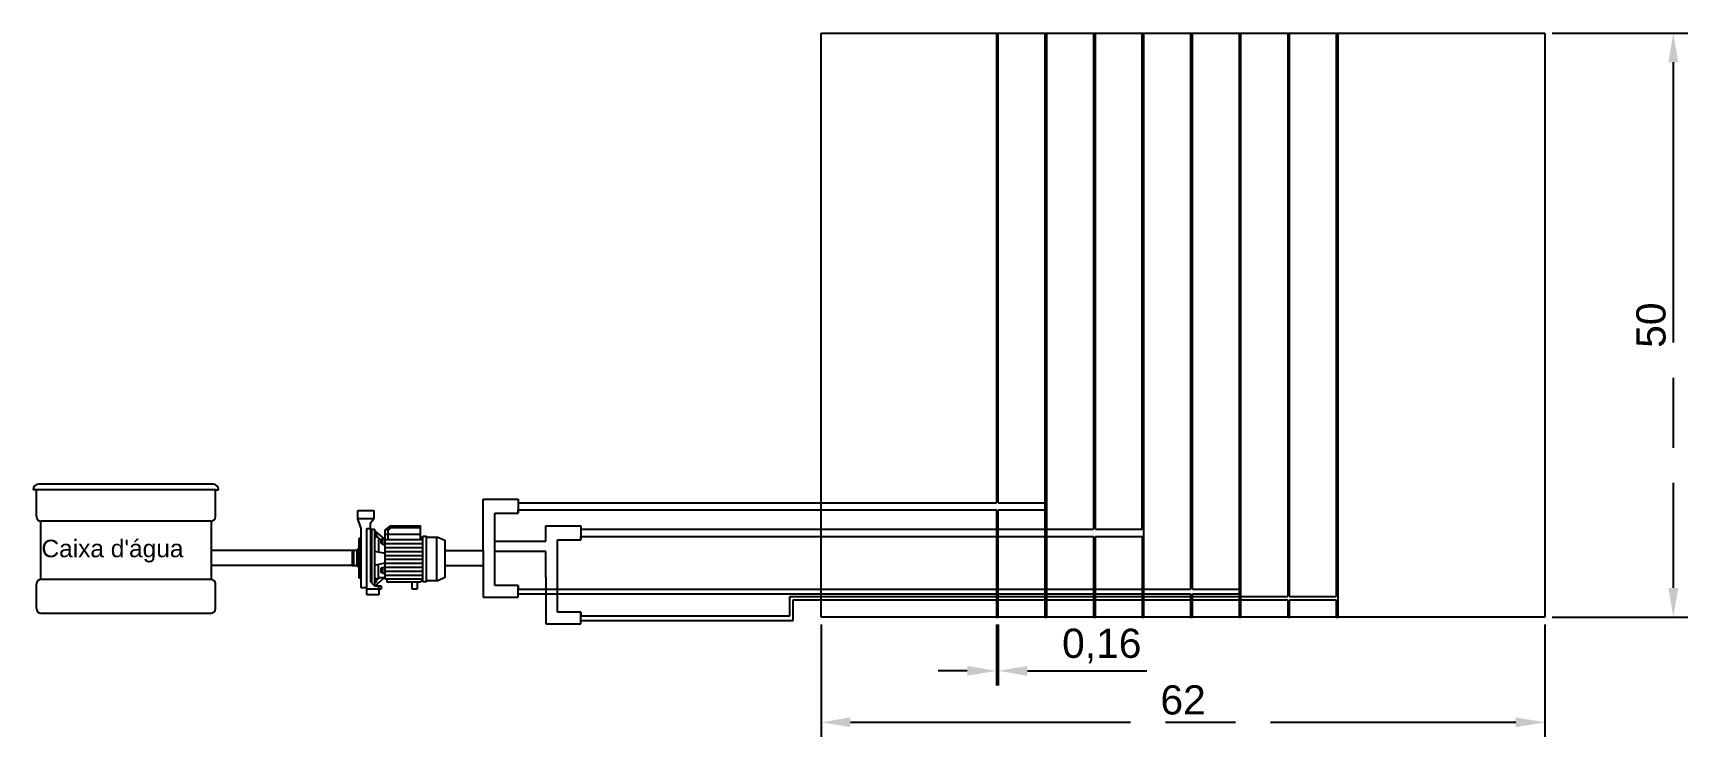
# Model space of a CAD drawing. Header units: millimetres. Extents: x 512 to 654, y 740 to 800.
import ezdxf

# ---------------------------------------------------------------- set-up
doc = ezdxf.new("R2010")
doc.units = ezdxf.units.MM
doc.linetypes.add('ACAD_ISO08W100', pattern=[36, 24, -3, 6, -3])
doc.layers.add('BOMBA', color=5, linetype='Continuous')
doc.styles.get("Standard").update_dxf_attribs({"font": 'arial.ttf'})
doc.dimstyles.new('ISO-25', dxfattribs={"dimtxt": 2.5, "dimasz": 2.5, "dimexe": 1.25, "dimexo": 0.625, "dimtad": 1, "dimtxsty": 'Standard', "dimcen": 2.5, "dimadec": 0, "dimazin": 0, "dimtfac": 1, "dimtmove": 0, "dimatfit": 3, "dimfxl": 1, "dimarcsym": 0})

# ---------------------------------------------------------------- blocks, each defined once
blk = doc.blocks.new('*D7')
at = {"color": 0, "linetype": 'ACAD_ISO08W100', "lineweight": -2}
for p, q in [((642.62, 800), (654.25, 800)), ((653, 797.5), (653, 752.5)), ((642.62, 750), (654.25, 750))]:
    blk.add_line(p, q, dxfattribs=at)
at = {"color": 0}
for points in [[(653.42, 797.5), (652.58, 797.5), (653, 800)], [(652.58, 752.5), (653.42, 752.5), (653, 750)]]:
    blk.add_solid(points, dxfattribs=at)
at = {"layer": 'Defpoints', "color": 0}
for p in [(642, 800), (642, 750), (653, 750)]:
    blk.add_point(p, dxfattribs=at)
at = {"color": 0, "insert": (651.1, 775), "char_height": 2.5, "attachment_point": 5, "rotation": 90}
blk.add_mtext('50', dxfattribs=at)
blk = doc.blocks.new('*D8')
at = {"color": 0, "linetype": 'ACAD_ISO08W100', "lineweight": -2}
for p, q in [((580, 749.38), (580, 739.75)), ((642, 749.38), (642, 739.75)), ((582.5, 741), (639.5, 741))]:
    blk.add_line(p, q, dxfattribs=at)
at = {"color": 0}
for points in [[(582.5, 741.42), (582.5, 740.58), (580, 741)], [(639.5, 740.58), (639.5, 741.42), (642, 741)]]:
    blk.add_solid(points, dxfattribs=at)
at = {"layer": 'Defpoints', "color": 0}
for p in [(580, 750), (642, 750), (642, 741)]:
    blk.add_point(p, dxfattribs=at)
at = {"color": 0, "insert": (611, 742.9), "char_height": 2.5, "attachment_point": 5}
blk.add_mtext('62', dxfattribs=at)
blk = doc.blocks.new('*D9')
at = {"color": 0, "linetype": 'ACAD_ISO08W100', "lineweight": -2}
for p, q in [((595, 749.38), (595, 744.15)), ((595.16, 749.38), (595.16, 744.15)), ((592.5, 745.4), (590, 745.4)), ((595, 745.4), (595.16, 745.4)), ((597.66, 745.4), (607.9, 745.4))]:
    blk.add_line(p, q, dxfattribs=at)
at = {"color": 0}
for points in [[(592.5, 744.98), (592.5, 745.82), (595, 745.4)], [(597.66, 745.82), (597.66, 744.98), (595.16, 745.4)]]:
    blk.add_solid(points, dxfattribs=at)
at = {"layer": 'Defpoints', "color": 0}
for p in [(595, 750), (595.16, 750), (595.16, 745.4)]:
    blk.add_point(p, dxfattribs=at)
at = {"color": 0, "insert": (604.03, 747.53), "char_height": 2.5, "attachment_point": 5}
blk.add_mtext('0,16', dxfattribs=at)

msp = doc.modelspace()

# ---------------------------------------------------------------- linework, layer by layer
for p, q in [((580, 800), (642, 800)), ((580, 750), (580, 800)), ((580, 800), (595, 800)), ((595, 800), (595, 759.799)), ((595.16, 800), (599.16, 800)), ((595.16, 759.799), (595.16, 800)), ((599.16, 800), (599.16, 750)), ((599.32, 750), (599.32, 800)), ((599.32, 800), (603.32, 800)), ((603.32, 800), (603.32, 757.519)), ((603.48, 800), (607.48, 800)), ((603.48, 757.519), (603.48, 800)), ((607.48, 757.519), (607.48, 800)), ((607.64, 750), (607.64, 800)), ((607.64, 800), (611.64, 800)), ((611.64, 800), (611.64, 752.399)), ((611.8, 800), (615.8, 800)), ((611.8, 752.399), (611.8, 800)), ((615.8, 800), (615.8, 750)), ((615.96, 750), (615.96, 800)), ((615.96, 800), (619.96, 800)), ((619.96, 800), (619.96, 751.769)), ((620.12, 800), (624.12, 800)), ((620.12, 751.769), (620.12, 800)), ((624.12, 800), (624.12, 751.769)), ((624.28, 750), (624.28, 800)), ((642, 800), (642, 750)), ((512.748, 758.604), (512.748, 760.908)), ((528.108, 760.908), (528.365, 760.908)), ((528.108, 758.604), (528.108, 760.908)), ((551.03, 755.699), (551.03, 760.099)), ((551.03, 760.099), (554.03, 760.099)), ((554.03, 760.099), (554.03, 758.899)), ((554.03, 760.099), (554.03, 759.799)), ((552.03, 752.699), (552.03, 758.899)), ((552.03, 758.899), (554.03, 758.899)), ((554.03, 759.799), (595, 759.799)), ((554.03, 758.899), (554.03, 759.199)), ((554.03, 759.199), (595, 759.199)), ((595, 759.199), (595, 750)), ((595.16, 759.799), (595.88, 759.799)), ((595.16, 750), (595.16, 759.199)), ((595.16, 759.199), (599.16, 759.199)), ((595.75, 759.799), (599.16, 759.799)), ((513.132, 753.228), (513.132, 758.22)), ((513.132, 753.228), (513.132, 758.22)), ((527.724, 758.22), (527.724, 753.228)), ((556.396, 757.819), (559.396, 757.819)), ((556.396, 756.5), (556.396, 757.819)), ((559.396, 757.819), (559.396, 756.619)), ((559.396, 757.819), (559.396, 757.519)), ((559.396, 757.519), (603.32, 757.519)), ((603.48, 757.519), (607.48, 757.519)), ((527.724, 755.724), (527.724, 754.474)), ((539.811, 755.699), (527.724, 755.699)), ((547.75, 755.699), (551.03, 755.699)), ((551.03, 755.699), (551.03, 751.699)), ((552.03, 756.5), (556.396, 756.5)), ((557.396, 750.419), (557.396, 756.619)), ((557.396, 756.619), (559.396, 756.619)), ((559.396, 756.619), (559.396, 756.919)), ((559.396, 756.919), (603.32, 756.919)), ((603.32, 756.919), (603.32, 750)), ((603.48, 750), (603.48, 756.919)), ((603.48, 756.919), (607.48, 756.919)), ((607.48, 756.919), (607.48, 750)), ((539.811, 754.409), (527.724, 754.409)), ((547.75, 754.409), (551.03, 754.409)), ((556.396, 755.619), (552.03, 755.619)), ((556.396, 753.419), (556.396, 755.619)), ((556.396, 753.419), (556.396, 749.419)), ((512.748, 750.732), (512.748, 752.844)), ((528.108, 750.732), (528.108, 752.844)), ((528.108, 750.732), (528.108, 752.844)), ((551.03, 751.699), (554.03, 751.699)), ((554.03, 752.699), (552.03, 752.699)), ((554.03, 751.699), (554.03, 752.699)), ((554.03, 752.699), (554.03, 752.399)), ((554.03, 752.399), (611.64, 752.399)), ((554.03, 751.699), (554.03, 751.999)), ((554.03, 751.999), (611.64, 751.999)), ((577.296, 750.119), (577.296, 751.769)), ((577.296, 751.769), (619.96, 751.769)), ((577.296, 751.769), (577.596, 751.769)), ((577.596, 749.719), (577.596, 751.469)), ((577.596, 751.469), (619.96, 751.469)), ((611.64, 751.999), (611.64, 750)), ((611.8, 752.399), (615.8, 752.399)), ((611.8, 750), (611.8, 751.999)), ((611.8, 751.999), (615.8, 751.999)), ((619.96, 751.469), (619.96, 750)), ((620.12, 751.769), (624.12, 751.769)), ((620.12, 750), (620.12, 751.469)), ((620.12, 751.469), (624.12, 751.469)), ((624.12, 751.469), (624.12, 750)), ((513.132, 750.348), (527.724, 750.348)), ((559.396, 750.419), (557.396, 750.419)), ((559.396, 749.419), (559.396, 750.419)), ((559.396, 750.419), (559.396, 750.119)), ((559.396, 750.119), (577.296, 750.119)), ((556.396, 749.419), (559.396, 749.419)), ((559.396, 749.419), (559.396, 749.719)), ((559.396, 749.719), (576.746, 749.719)), ((576.746, 749.719), (577.296, 749.719)), ((577.296, 749.719), (577.596, 749.719)), ((642, 750), (580, 750)), ((595, 750), (595.16, 750)), ((599.16, 750), (599.32, 750)), ((603.32, 750), (603.48, 750)), ((607.48, 750), (607.64, 750)), ((611.64, 750), (611.8, 750)), ((615.8, 750), (615.96, 750)), ((619.96, 750), (620.12, 750)), ((624.12, 750), (624.28, 750))]:
    msp.add_line(p, q)
at = {"linetype": 'Continuous'}
for p, q in [((527.885, 761.388), (512.949, 761.388)), ((528.108, 760.908), (512.469, 760.908)), ((527.724, 758.22), (513.132, 758.22)), ((527.724, 753.228), (513.132, 753.228))]:
    msp.add_line(p, q, dxfattribs=at)
for centre, radius, start, end in [((512.949, 760.908), 0.48, 90, 180), ((527.885, 760.908), 0.48, 0, 90), ((513.132, 758.604), 0.384, 180, 270), ((527.724, 758.604), 0.384, 270, 0), ((513.132, 752.844), 0.384, 90, 180), ((527.724, 752.844), 0.384, 0, 90), ((513.132, 750.732), 0.384, 180, 270), ((527.724, 750.732), 0.384, 270, 0)]:
    msp.add_arc(centre, radius, start, end)
at = {"layer": 'BOMBA', "color": 7}
for p, q in [((540.303, 759.137), (541.664, 759.137)), ((540.303, 758.424), (540.303, 759.137)), ((541.664, 759.137), (541.664, 758.424)), ((541.664, 758.424), (540.303, 758.424)), ((540.582, 757.589), (540.303, 758.424)), ((540.582, 752.499), (540.582, 757.589)), ((541.066, 751.91), (541.066, 757.589)), ((541.066, 757.589), (541.376, 757.589)), ((541.376, 758.081), (541.664, 758.424)), ((541.376, 757.589), (541.376, 758.081)), ((541.376, 757.589), (541.376, 753.057)), ((541.464, 757.535), (541.376, 757.589)), ((541.464, 757.535), (541.731, 757.535)), ((541.464, 757.535), (541.464, 752.966)), ((541.731, 757.535), (541.731, 752.693)), ((542.575, 756.702), (541.731, 757.428)), ((541.731, 757.217), (541.852, 757.217)), ((541.852, 757.217), (541.852, 756.828)), ((543.05, 757.821), (542.648, 757.472)), ((542.648, 756.639), (542.648, 757.472)), ((542.891, 757.472), (542.648, 757.472)), ((543.161, 757.687), (542.891, 757.472)), ((542.891, 756.639), (542.891, 757.472)), ((543.05, 757.821), (545.625, 757.834)), ((543.05, 757.821), (543.161, 757.687)), ((543.161, 757.687), (545.625, 757.687)), ((545.625, 757.834), (545.625, 756.639)), ((539.907, 755.699), (539.811, 755.699)), ((539.811, 755.699), (539.811, 754.409)), ((540.23, 755.699), (539.907, 755.699)), ((539.907, 755.699), (539.907, 754.409)), ((540.39, 755.893), (540.23, 755.699)), ((540.23, 754.409), (540.23, 755.699)), ((540.582, 756.732), (540.39, 756.732)), ((540.39, 756.732), (540.39, 755.054)), ((540.39, 755.054), (540.39, 755.893)), ((541.852, 756.828), (541.731, 756.828)), ((541.852, 757.022), (542.169, 756.639)), ((542.442, 756.639), (542.074, 756.639)), ((542.074, 756.639), (542.074, 755.582)), ((542.287, 756.309), (542.287, 756.639)), ((542.442, 756.309), (542.287, 756.309)), ((542.442, 756.182), (542.442, 756.702)), ((542.442, 756.702), (542.648, 756.702)), ((542.648, 756.182), (542.442, 756.182)), ((545.625, 757.068), (542.648, 757.068)), ((542.648, 753.263), (542.648, 756.639)), ((542.648, 756.639), (545.856, 756.639)), ((542.648, 756.302), (545.856, 756.302)), ((542.648, 755.964), (545.856, 755.964)), ((545.625, 756.817), (545.856, 756.817)), ((545.856, 753.025), (545.856, 756.931)), ((545.856, 756.931), (546.168, 756.931)), ((546.168, 756.931), (546.168, 756.85)), ((546.168, 753.118), (546.168, 756.85)), ((546.168, 756.85), (547.147, 756.85)), ((547.054, 753.118), (547.054, 756.85)), ((547.147, 756.85), (547.75, 756.593)), ((547.75, 756.593), (547.75, 753.398)), ((539.811, 754.409), (539.907, 754.409)), ((539.907, 754.409), (540.23, 754.409)), ((540.39, 754.215), (540.23, 754.409)), ((540.39, 755.054), (540.39, 753.376)), ((541.731, 755.651), (542.648, 755.465)), ((541.731, 754.448), (542.648, 754.646)), ((542.076, 753.377), (542.076, 754.522)), ((542.428, 753.738), (542.428, 754.293)), ((542.428, 754.293), (542.648, 754.293)), ((542.648, 755.626), (545.856, 755.626)), ((542.648, 755.289), (545.856, 755.289)), ((542.648, 754.951), (545.856, 754.951)), ((542.648, 754.613), (545.856, 754.613)), ((542.648, 754.276), (545.856, 754.276)), ((540.39, 753.376), (540.582, 753.376)), ((541.731, 752.693), (541.376, 753.057)), ((541.731, 753.334), (541.873, 753.334)), ((541.873, 752.976), (541.731, 752.976)), ((541.787, 752.693), (542.557, 753.377)), ((541.873, 753.155), (542.137, 753.377)), ((541.873, 753.334), (541.873, 752.976)), ((542.648, 753.377), (542.076, 753.377)), ((542.428, 754.206), (542.274, 754.206)), ((542.274, 754.206), (542.274, 753.824)), ((542.274, 753.824), (542.428, 753.824)), ((542.648, 753.738), (542.428, 753.738)), ((542.648, 753.938), (545.856, 753.938)), ((542.648, 753.601), (545.856, 753.601)), ((542.648, 753.377), (542.648, 753.377)), ((545.856, 753.263), (542.648, 753.263)), ((542.77, 753.263), (542.77, 753.036)), ((542.77, 753.036), (545.672, 753.036)), ((544.92, 753.036), (544.92, 752.437)), ((545.418, 752.437), (545.418, 753.036)), ((545.672, 753.036), (545.856, 753.263)), ((546.168, 753.025), (545.856, 753.025)), ((547.15, 753.118), (546.168, 753.118)), ((546.168, 753.118), (546.168, 753.025)), ((547.75, 753.398), (547.15, 753.118)), ((541.066, 752.499), (540.582, 752.499)), ((542.079, 752.398), (541.066, 752.398)), ((542.079, 751.91), (541.066, 751.91)), ((541.731, 752.693), (542.304, 752.693)), ((542.079, 752.398), (542.079, 752.693)), ((542.304, 752.398), (542.079, 752.398)), ((542.079, 752.398), (542.079, 751.91)), ((542.304, 752.693), (542.304, 752.398)), ((544.92, 752.437), (545.418, 752.437))]:
    msp.add_line(p, q, dxfattribs=at)
for p in [(542.648, 756.302), (542.648, 755.964), (542.648, 755.626), (542.648, 755.289), (542.648, 754.951), (542.648, 754.613), (542.648, 754.276), (542.648, 753.938), (542.648, 753.601)]:
    msp.add_point(p, dxfattribs=at)

# ---------------------------------------------------------------- texts
at = {"insert": (513.187, 756.628), "char_height": 1.5, "attachment_point": 1}
msp.add_mtext("Caixa d'água", dxfattribs=at)

# ---------------------------------------------------------------- dimensions: what is measured, and where the dimension line sits
at = {"color": 1, "linetype": 'ACAD_ISO08W100'}
for p1, p2, distance, picture, middle in [((642, 800), (642, 750), 11, '*D7', (651.099, 775)), ((580, 750), (642, 750), -9, '*D8', (611, 742.901)), ((595, 750), (595.16, 750), -4.6, '*D9', (604.029, 747.526))]:
    dim = msp.add_aligned_dim(p1=p1, p2=p2, distance=distance, dimstyle='ISO-25', dxfattribs=at)
    dim.commit()
    dim.dimension.update_dxf_attribs({"geometry": picture, "text_midpoint": middle})

doc.saveas('drawing.dxf')
